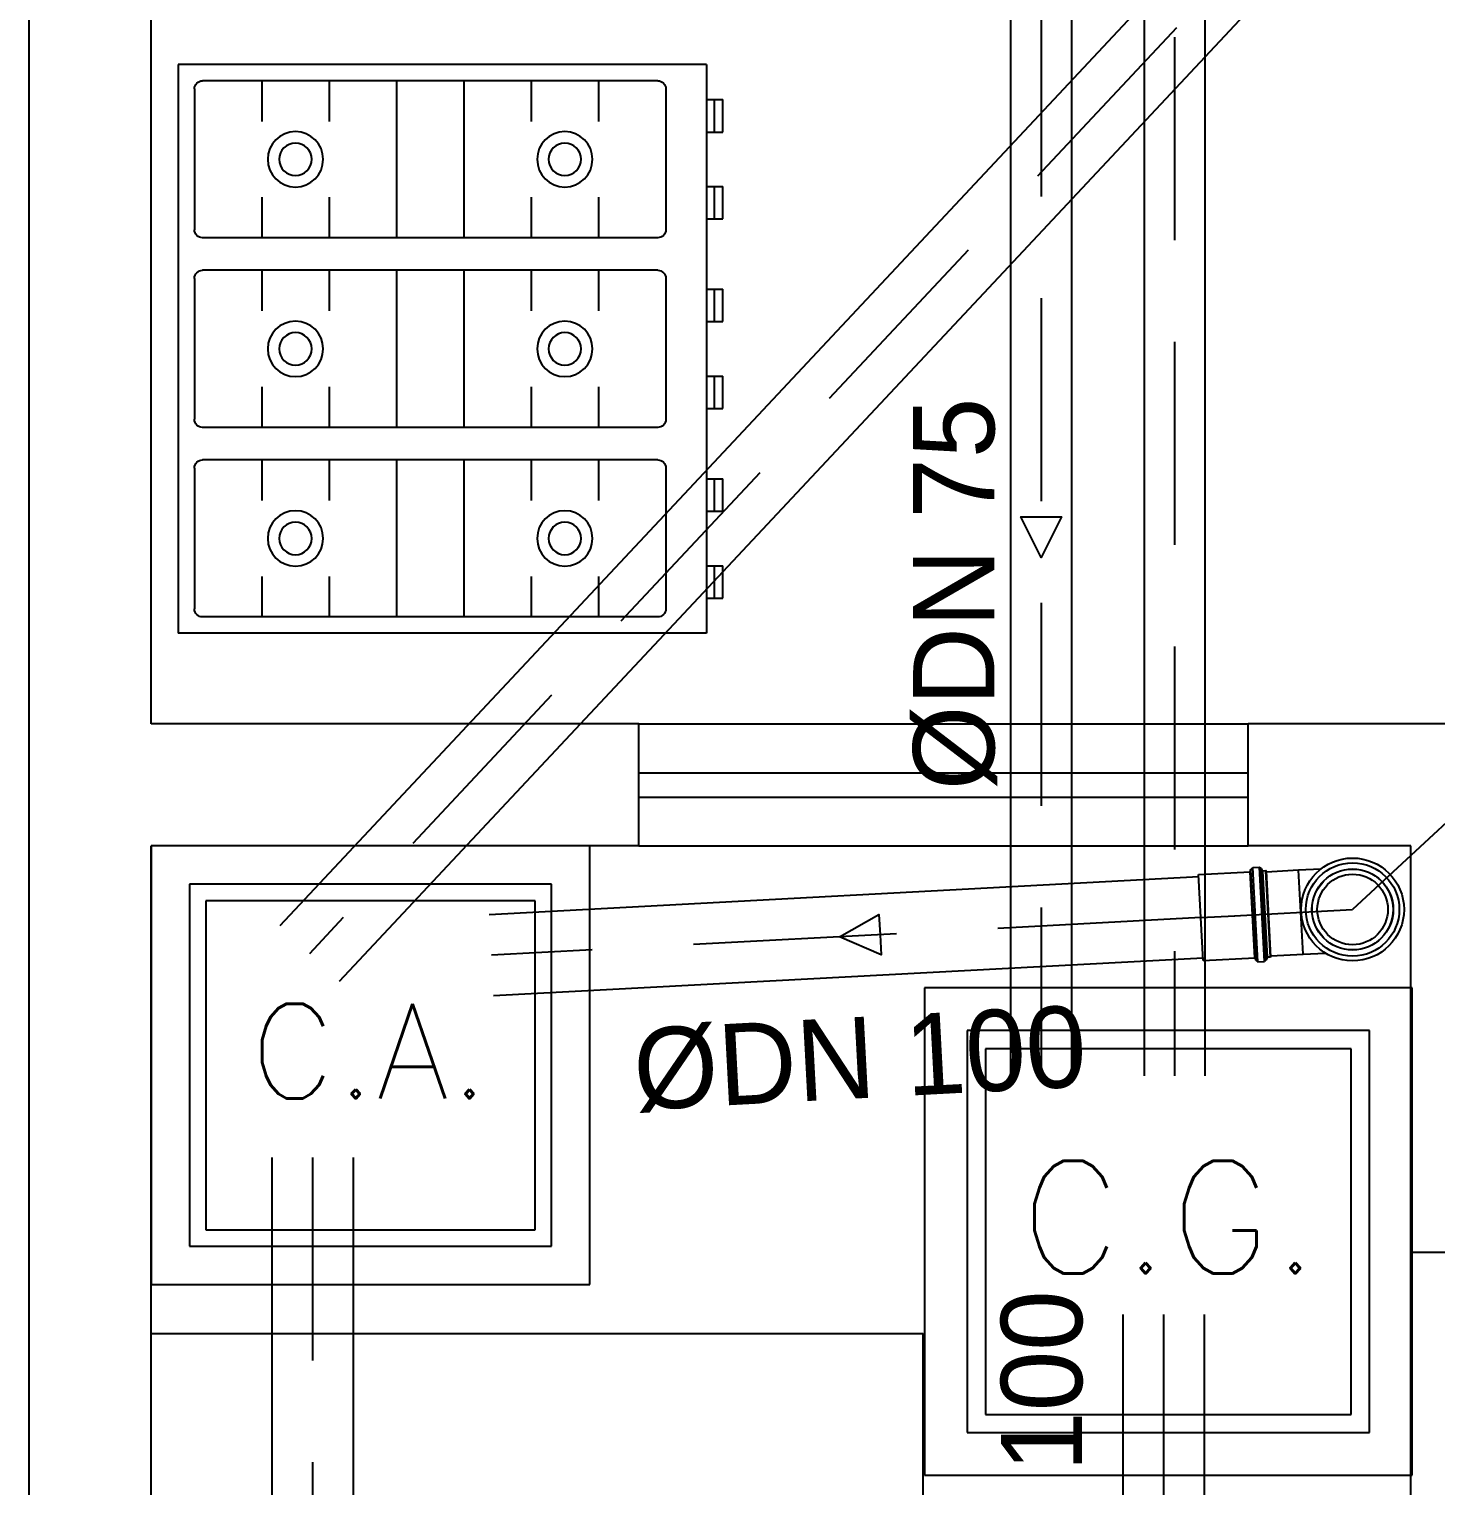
# Model space of a CAD drawing. Header units: millimetres. Extents: x -1292 to 2253, y 326 to 453.
# Drawn here: x 2092.149 to 2093.879, y 357.433 to 359.226 of the extents above; entities that cross this region are included whole.
import ezdxf
from ezdxf.enums import TextEntityAlignment as Align

# ---------------------------------------------------------------- set-up
doc = ezdxf.new("R2010")
doc.units = ezdxf.units.MM
doc.header["$LTSCALE"] = 0.5
doc.linetypes.add('HIDDEN', pattern=[9.525, 6.35, -3.175])
doc.linetypes.add('HIDDENX2', pattern=[0.75, 0.5, -0.25])
for name, color, linetype in [('-HIDRO', 8, 'Continuous'), ('A-PEN-C', 4, 'Continuous'), ('Eixo', 4, 'HIDDENX2'), ('Esgoto', 5, 'ByLayer'), ('TEXTO', 7, 'Continuous')]:
    doc.layers.add(name, color=color, linetype=linetype)
doc.styles.add('R80', font='simplex.shx', dxfattribs={"height": 12})

# ---------------------------------------------------------------- blocks, each defined once
blk = doc.blocks.new('Fogão03_6')
at = {"layer": '-HIDRO'}
for p, q in [((-0.35, -0.65), (-0.35, 0)), ((-0.35, 0), (0.35, 0)), ((-0.35, 0), (0.35, 0)), ((-0.35, -0.65), (-0.35, 0)), ((0.35, -0.65), (0.35, 0)), ((0.35, -0.65), (0.35, 0)), ((-0.33, -0.59), (-0.33, -0.03)), ((-0.33, -0.59), (-0.33, -0.03)), ((-0.32, -0.02), (-0.1467, -0.02)), ((-0.32, -0.02), (-0.1467, -0.02)), ((-0.1367, -0.59), (-0.1367, -0.03)), ((-0.1367, -0.59), (-0.1367, -0.03)), ((-0.0967, -0.59), (-0.0967, -0.03)), ((-0.0967, -0.59), (-0.0967, -0.03)), ((-0.0867, -0.02), (0.0867, -0.02)), ((-0.0867, -0.02), (0.0867, -0.02)), ((0.0967, -0.59), (0.0967, -0.03)), ((0.0967, -0.59), (0.0967, -0.03)), ((0.1367, -0.59), (0.1367, -0.03)), ((0.1367, -0.59), (0.1367, -0.03)), ((0.1467, -0.02), (0.32, -0.02)), ((0.1467, -0.02), (0.32, -0.02)), ((0.33, -0.59), (0.33, -0.03)), ((0.33, -0.59), (0.33, -0.03)), ((-0.33, -0.1029), (-0.28, -0.1029)), ((-0.33, -0.1029), (-0.28, -0.1029)), ((-0.1867, -0.1029), (-0.1367, -0.1029)), ((-0.1867, -0.1029), (-0.1367, -0.1029)), ((-0.0967, -0.1029), (-0.0467, -0.1029)), ((-0.0967, -0.1029), (-0.0467, -0.1029)), ((0.0467, -0.1029), (0.0967, -0.1029)), ((0.0467, -0.1029), (0.0967, -0.1029)), ((0.1367, -0.1029), (0.1867, -0.1029)), ((0.1367, -0.1029), (0.1867, -0.1029)), ((0.28, -0.1029), (0.33, -0.1029)), ((0.28, -0.1029), (0.33, -0.1029)), ((-0.33, -0.1857), (-0.28, -0.1857)), ((-0.33, -0.1857), (-0.28, -0.1857)), ((-0.1867, -0.1857), (-0.1367, -0.1857)), ((-0.1867, -0.1857), (-0.1367, -0.1857)), ((-0.0967, -0.1857), (-0.0467, -0.1857)), ((-0.0967, -0.1857), (-0.0467, -0.1857)), ((0.0467, -0.1857), (0.0967, -0.1857)), ((0.0467, -0.1857), (0.0967, -0.1857)), ((0.1367, -0.1857), (0.1867, -0.1857)), ((0.1367, -0.1857), (0.1867, -0.1857)), ((0.28, -0.1857), (0.33, -0.1857)), ((0.28, -0.1857), (0.33, -0.1857)), ((-0.33, -0.2686), (-0.1367, -0.2686)), ((-0.33, -0.2686), (-0.1367, -0.2686)), ((-0.0967, -0.2686), (0.0967, -0.2686)), ((-0.0967, -0.2686), (0.0967, -0.2686)), ((0.1367, -0.2686), (0.33, -0.2686)), ((0.1367, -0.2686), (0.33, -0.2686)), ((-0.33, -0.3514), (-0.1367, -0.3514)), ((-0.33, -0.3514), (-0.1367, -0.3514)), ((-0.0967, -0.3514), (0.0967, -0.3514)), ((-0.0967, -0.3514), (0.0967, -0.3514)), ((0.1367, -0.3514), (0.33, -0.3514)), ((0.1367, -0.3514), (0.33, -0.3514)), ((-0.33, -0.4343), (-0.28, -0.4343)), ((-0.33, -0.4343), (-0.28, -0.4343)), ((-0.1867, -0.4343), (-0.1367, -0.4343)), ((-0.1867, -0.4343), (-0.1367, -0.4343)), ((-0.0967, -0.4343), (-0.0467, -0.4343)), ((-0.0967, -0.4343), (-0.0467, -0.4343)), ((0.0467, -0.4343), (0.0967, -0.4343)), ((0.0467, -0.4343), (0.0967, -0.4343)), ((0.1367, -0.4343), (0.1867, -0.4343)), ((0.1367, -0.4343), (0.1867, -0.4343)), ((0.28, -0.4343), (0.33, -0.4343)), ((0.28, -0.4343), (0.33, -0.4343)), ((-0.33, -0.5171), (-0.28, -0.5171)), ((-0.33, -0.5171), (-0.28, -0.5171)), ((-0.1867, -0.5171), (-0.1367, -0.5171)), ((-0.1867, -0.5171), (-0.1367, -0.5171)), ((-0.0967, -0.5171), (-0.0467, -0.5171)), ((-0.0967, -0.5171), (-0.0467, -0.5171)), ((0.0467, -0.5171), (0.0967, -0.5171)), ((0.0467, -0.5171), (0.0967, -0.5171)), ((0.1367, -0.5171), (0.1867, -0.5171)), ((0.1367, -0.5171), (0.1867, -0.5171)), ((0.28, -0.5171), (0.33, -0.5171)), ((0.28, -0.5171), (0.33, -0.5171)), ((-0.32, -0.6), (-0.1467, -0.6)), ((-0.32, -0.6), (-0.1467, -0.6)), ((-0.0867, -0.6), (0.0867, -0.6)), ((-0.0867, -0.6), (0.0867, -0.6)), ((0.1467, -0.6), (0.32, -0.6)), ((0.1467, -0.6), (0.32, -0.6)), ((-0.35, -0.65), (0.35, -0.65)), ((-0.35, -0.65), (0.35, -0.65)), ((-0.3068, -0.65), (-0.3068, -0.67)), ((-0.3068, -0.65), (-0.3068, -0.67)), ((-0.2669, -0.66), (-0.3068, -0.66)), ((-0.2669, -0.66), (-0.3068, -0.66)), ((-0.2669, -0.65), (-0.2669, -0.67)), ((-0.2669, -0.65), (-0.2669, -0.67)), ((-0.1998, -0.65), (-0.1998, -0.67)), ((-0.1998, -0.65), (-0.1998, -0.67)), ((-0.1599, -0.66), (-0.1998, -0.66)), ((-0.1599, -0.66), (-0.1998, -0.66)), ((-0.1599, -0.65), (-0.1599, -0.67)), ((-0.1599, -0.65), (-0.1599, -0.67)), ((-0.0734, -0.65), (-0.0734, -0.67)), ((-0.0734, -0.65), (-0.0734, -0.67)), ((-0.0335, -0.66), (-0.0734, -0.66)), ((-0.0335, -0.66), (-0.0734, -0.66)), ((-0.0335, -0.65), (-0.0335, -0.67)), ((-0.0335, -0.65), (-0.0335, -0.67)), ((0.0335, -0.65), (0.0335, -0.67)), ((0.0335, -0.65), (0.0335, -0.67)), ((0.0734, -0.66), (0.0335, -0.66)), ((0.0734, -0.66), (0.0335, -0.66)), ((0.0734, -0.65), (0.0734, -0.67)), ((0.0734, -0.65), (0.0734, -0.67)), ((0.1599, -0.65), (0.1599, -0.67)), ((0.1599, -0.65), (0.1599, -0.67)), ((0.1998, -0.66), (0.1599, -0.66)), ((0.1998, -0.66), (0.1599, -0.66)), ((0.1998, -0.65), (0.1998, -0.67)), ((0.1998, -0.65), (0.1998, -0.67)), ((0.2669, -0.65), (0.2669, -0.67)), ((0.2669, -0.65), (0.2669, -0.67)), ((0.3067, -0.66), (0.2669, -0.66)), ((0.3067, -0.66), (0.2669, -0.66)), ((0.3067, -0.65), (0.3067, -0.67)), ((0.3067, -0.65), (0.3067, -0.67)), ((-0.2669, -0.67), (-0.3068, -0.67)), ((-0.2669, -0.67), (-0.3068, -0.67)), ((-0.1599, -0.67), (-0.1998, -0.67)), ((-0.1599, -0.67), (-0.1998, -0.67)), ((-0.0335, -0.67), (-0.0734, -0.67)), ((-0.0335, -0.67), (-0.0734, -0.67)), ((0.0734, -0.67), (0.0335, -0.67)), ((0.0734, -0.67), (0.0335, -0.67)), ((0.1998, -0.67), (0.1599, -0.67)), ((0.1998, -0.67), (0.1599, -0.67)), ((0.3067, -0.67), (0.2669, -0.67)), ((0.3067, -0.67), (0.2669, -0.67))]:
    blk.add_line(p, q, dxfattribs=at)
for centre, radius in [((-0.2333, -0.1443), 0.0341), ((-0.2333, -0.1443), 0.0341), ((-0.2333, -0.1443), 0.02), ((-0.2333, -0.1443), 0.02), ((0, -0.1443), 0.0341), ((0, -0.1443), 0.0341), ((0, -0.1443), 0.02), ((0, -0.1443), 0.02), ((0.2333, -0.1443), 0.0341), ((0.2333, -0.1443), 0.0341), ((0.2333, -0.1443), 0.02), ((0.2333, -0.1443), 0.02), ((-0.2333, -0.4757), 0.0341), ((-0.2333, -0.4757), 0.0341), ((0, -0.4757), 0.0341), ((0, -0.4757), 0.0341), ((0.2333, -0.4757), 0.0341), ((0.2333, -0.4757), 0.0341), ((-0.2333, -0.4757), 0.02), ((-0.2333, -0.4757), 0.02), ((0, -0.4757), 0.02), ((0, -0.4757), 0.02), ((0.2333, -0.4757), 0.02), ((0.2333, -0.4757), 0.02)]:
    blk.add_circle(centre, radius, dxfattribs=at)
for centre, start, end in [((-0.32, -0.03), 89.9995, 179.9996), ((-0.32, -0.03), 89.9995, 179.9996), ((-0.1467, -0.03), 359.9996, 89.9995), ((-0.1467, -0.03), 359.9996, 89.9995), ((-0.0867, -0.03), 89.9995, 179.9996), ((-0.0867, -0.03), 89.9995, 179.9996), ((0.0867, -0.03), 359.9996, 89.9995), ((0.0867, -0.03), 359.9996, 89.9995), ((0.1467, -0.03), 89.9995, 179.9996), ((0.1467, -0.03), 89.9995, 179.9996), ((0.32, -0.03), 359.9996, 89.9995), ((0.32, -0.03), 359.9996, 89.9995), ((-0.32, -0.59), 179.9996, 269.9995), ((-0.32, -0.59), 179.9996, 269.9995), ((-0.1467, -0.59), 269.9995, 359.9996), ((-0.1467, -0.59), 269.9995, 359.9996), ((-0.0867, -0.59), 179.9996, 269.9995), ((-0.0867, -0.59), 179.9996, 269.9995), ((0.0867, -0.59), 269.9995, 359.9996), ((0.0867, -0.59), 269.9995, 359.9996), ((0.1467, -0.59), 179.9996, 269.9995), ((0.1467, -0.59), 179.9996, 269.9995), ((0.32, -0.59), 269.9995, 359.9996), ((0.32, -0.59), 269.9995, 359.9996)]:
    blk.add_arc(centre, 0.01, start, end, dxfattribs=at)

msp = doc.modelspace()

# ---------------------------------------------------------------- linework, layer by layer
at = {"layer": '-HIDRO', "ltscale": 0.05}
for p, q in [((2092.1487, 339.4712), (2092.1487, 364.4712)), ((2092.1487, 358.2212), (2092.1487, 361.3212)), ((2092.2987, 358.3712), (2092.2987, 361.1712)), ((2092.2987, 358.3712), (2092.2987, 361.1712)), ((2092.8987, 358.3712), (2092.2987, 358.3712)), ((2092.8987, 358.2212), (2092.8987, 358.3712)), ((2092.8987, 358.3712), (2093.6487, 358.3712)), ((2093.9987, 358.3712), (2093.6487, 358.3712)), ((2093.6487, 358.2212), (2093.6487, 358.3712)), ((2092.8987, 358.3112), (2093.6487, 358.3112)), ((2092.8987, 358.2812), (2093.6487, 358.2812)), ((2092.2987, 339.9712), (2092.2987, 358.2212)), ((2092.8987, 358.2212), (2092.2987, 358.2212)), ((2092.8987, 358.2212), (2093.6487, 358.2212)), ((2093.8487, 358.2212), (2093.6487, 358.2212)), ((2093.8487, 357.7212), (2093.8487, 358.2212)), ((2093.8487, 357.7212), (2093.9987, 357.7212)), ((2093.8487, 355.7212), (2093.8487, 357.7212)), ((2092.2987, 357.6212), (2093.2487, 357.6212)), ((2093.2487, 350.7212), (2093.2487, 357.6212))]:
    msp.add_line(p, q, dxfattribs=at)
for p, q in [((2092.8387, 358.2212), (2092.2987, 358.2212)), ((2092.2987, 358.2212), (2092.2987, 357.6812)), ((2092.8387, 357.6812), (2092.8387, 358.2212)), ((2093.8502, 358.0465), (2093.2502, 358.0465)), ((2093.2502, 358.0465), (2093.2502, 357.4465)), ((2093.8502, 357.4465), (2093.8502, 358.0465)), ((2092.2987, 357.6812), (2092.8387, 357.6812)), ((2093.2502, 357.4465), (2093.8502, 357.4465))]:
    msp.add_line(p, q)
at = {"color": 1, "linetype": 'Continuous', "ltscale": 0.5}
for p, q in [((2092.7915, 358.1739), (2092.346, 358.1739)), ((2092.346, 358.1739), (2092.346, 357.7284)), ((2092.7915, 357.7284), (2092.7915, 358.1739)), ((2093.7977, 357.994), (2093.3027, 357.994)), ((2093.3027, 357.994), (2093.3027, 357.499)), ((2093.7977, 357.499), (2093.7977, 357.994)), ((2092.346, 357.7284), (2092.7915, 357.7284)), ((2093.3027, 357.499), (2093.7977, 357.499))]:
    msp.add_line(p, q, dxfattribs=at)
at = {"color": 1, "linetype": 'HIDDEN', "ltscale": 0.5}
for p, q in [((2092.7712, 358.1537), (2092.3662, 358.1537)), ((2092.3662, 358.1537), (2092.3662, 357.7487)), ((2092.7712, 357.7487), (2092.7712, 358.1537)), ((2093.7752, 357.9715), (2093.3252, 357.9715)), ((2093.3252, 357.9715), (2093.3252, 357.5215)), ((2093.7752, 357.5215), (2093.7752, 357.9715)), ((2092.3662, 357.7487), (2092.7712, 357.7487)), ((2093.3252, 357.5215), (2093.7752, 357.5215))]:
    msp.add_line(p, q, dxfattribs=at)
at = {"layer": 'A-PEN-C'}
msp.add_line((2094.0433, 358.3902), (2093.777, 358.1429), dxfattribs=at)
at = {"layer": 'Eixo'}
for p, q in [((2095.6106, 361.418), (2092.4936, 358.0885)), ((2093.5579, 360.7167), (2093.5579, 357.938)), ((2093.3937, 359.2704), (2093.3937, 357.9319)), ((2093.6238, 358.1347), (2093.777, 358.1429)), ((2093.777, 358.1429, 0.1637), (2093.777, 358.1429)), ((2093.5903, 358.1329), (2092.7175, 358.0865)), ((2093.5903, 358.1329), (2093.632, 358.1351)), ((2093.6238, 358.1347), (2093.632, 358.1351)), ((2092.4974, 357.8376), (2092.4974, 355.5632)), ((2093.5443, 357.6444), (2093.5443, 357.1465))]:
    msp.add_line(p, q, dxfattribs=at)
at = {"layer": 'Esgoto', "color": 2}
for p, q in [((2093.5875, 358.1859), (2093.651, 358.1893)), ((2093.5932, 358.08), (2093.5875, 358.1859)), ((2093.651, 358.1893), (2093.652, 358.1922)), ((2093.6567, 358.0833), (2093.651, 358.1893)), ((2093.652, 358.1922), (2093.6544, 358.1946)), ((2093.658, 358.0806), (2093.652, 358.1922)), ((2093.6544, 358.1946), (2093.6623, 358.195)), ((2093.6606, 358.0784), (2093.6544, 358.1946)), ((2093.6648, 358.1933), (2093.6623, 358.195)), ((2093.6685, 358.0789), (2093.6623, 358.195)), ((2093.6666, 358.1902), (2093.6648, 358.1933)), ((2093.6708, 358.0808), (2093.6648, 358.1933)), ((2093.6704, 358.1904), (2093.6666, 358.1902)), ((2093.6723, 358.0841), (2093.6666, 358.1902)), ((2093.6709, 358.1899), (2093.6704, 358.1904)), ((2093.676, 358.0843), (2093.6704, 358.1904)), ((2093.6765, 358.0848), (2093.6709, 358.1899)), ((2093.7106, 358.1911), (2093.671, 358.189)), ((2093.7378, 358.1926), (2093.7106, 358.1911)), ((2093.7161, 358.0878), (2093.7106, 358.1911)), ((2093.777, 358.1429, 0.1637), (2093.777, 358.1429)), ((2093.7161, 358.0878), (2093.7433, 358.0893)), ((2093.5932, 358.08), (2093.6567, 358.0833)), ((2093.6567, 358.0833), (2093.658, 358.0806)), ((2093.658, 358.0806), (2093.6606, 358.0784)), ((2093.6606, 358.0784), (2093.6685, 358.0789)), ((2093.6708, 358.0808), (2093.6685, 358.0789)), ((2093.6723, 358.0841), (2093.6708, 358.0808)), ((2093.676, 358.0843), (2093.6723, 358.0841)), ((2093.6765, 358.0848), (2093.676, 358.0843)), ((2093.6765, 358.0857), (2093.7161, 358.0878))]:
    msp.add_line(p, q, dxfattribs=at)
at = {"layer": 'Esgoto', "color": 3}
for points in [[(2095.5741, 361.4522, 0), (2092.4571, 358.1226, 0)], [(2095.6471, 361.3839, 0), (2092.5301, 358.0543, 0)], [(2093.5204, 360.7167, 0), (2093.5204, 357.938, 0)], [(2093.5954, 360.7167, 0), (2093.5954, 357.938, 0)], [(2093.3562, 359.2704, 0), (2093.3562, 357.9319, 0)], [(2093.4312, 359.2704, 0), (2093.4312, 357.9319, 0)], [(2093.3937, 358.6262, 0), (2093.3937, 358.6262, 0), (2093.4187, 358.6262, 0), (2093.3937, 358.5762, 0), (2093.3687, 358.6262, 0), (2093.3937, 358.6262, 0)], [(2093.5877, 358.1829, 0), (2092.7149, 358.1364, 0)], [(2093.1956, 358.1119, 0), (2093.1956, 358.1119, 0), (2093.197, 358.087, 0), (2093.1457, 358.1093, 0), (2093.1943, 358.1369, 0), (2093.1956, 358.1119, 0)], [(2093.593, 358.083, 0), (2092.7202, 358.0365, 0)], [(2092.4474, 357.8376, 0), (2092.4474, 355.5632, 0)], [(2092.5474, 357.8376, 0), (2092.5474, 355.5632, 0)], [(2093.4943, 357.6444, 0), (2093.4943, 357.1465, 0)], [(2093.5943, 357.6444, 0), (2093.5943, 357.1465, 0)]]:
    msp.add_polyline3d(points, dxfattribs=at)
at = {"layer": 'Esgoto', "color": 2}
for radius in [0.0633, 0.0575, 0.05, 0.0498, 0.0434]:
    msp.add_circle((2093.777, 358.1429), radius, dxfattribs=at)

# ---------------------------------------------------------------- block references
at = {"layer": '-HIDRO', "linetype": 'Continuous', "xscale": -1, "rotation": 90}
msp.add_blockref('Fogão03_6', (2092.3321, 358.8329), dxfattribs=at)

# ---------------------------------------------------------------- texts
at = {"style": 'R80'}
for s, height, p in [('C.A.', 0.11664, (2092.4205, 357.9103)), ('C.G.', 0.1386, (2093.3679, 357.6949))]:
    msp.add_text(s, height=height, dxfattribs=at).set_placement(p)
at = {"layer": 'TEXTO'}
for s, rotation, p in [('ØDN 75', 90, (2093.2863, 358.5313)), ('ØDN 100', 3.0465, (2093.1707, 357.9606)), ('ØDN 100', 90, (2093.3943, 357.3954))]:
    msp.add_text(s, height=0.1, rotation=rotation, dxfattribs=at).set_placement(p, align=Align.MIDDLE_CENTER)

doc.saveas('drawing.dxf')
